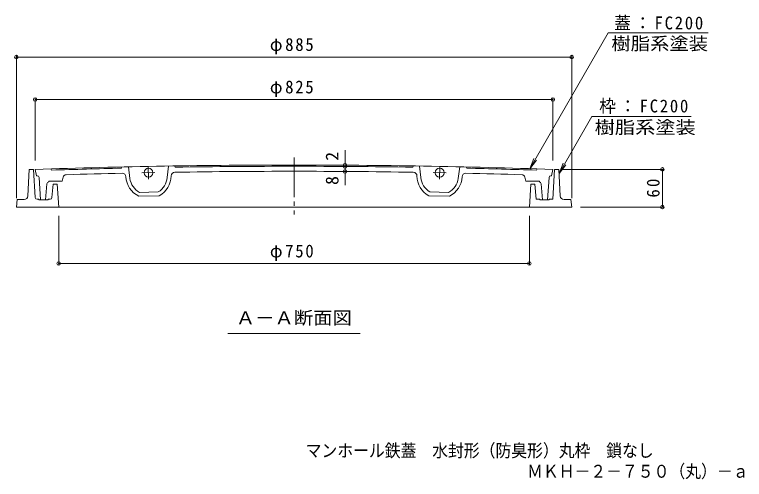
# Model space of a CAD drawing. Units: millimetres, scale not verified. Extents: x -1027 to 1330, y -947 to 944.
# Drawn here: x -959 to 204, y -947 to -207 of the extents above; entities that cross this region are included whole.
import ezdxf
from ezdxf.enums import TextEntityAlignment as Align

# ---------------------------------------------------------------- set-up
doc = ezdxf.new("R2010")
doc.units = ezdxf.units.MM
doc.header["$LTSCALE"] = 7
doc.header["$PDMODE"] = 32
doc.header["$PDSIZE"] = 5.6
doc.linetypes.add('CHAIN2', pattern=[12, 9, -1, 1, -1])
for name, color, linetype, lineweight in [('0-0_通り芯', 3, 'CHAIN2', 9), ('0-1_躯体', 2, 'Continuous', 9), ('0-2_仕上', 3, 'Continuous', 9), ('0-4_その他', 7, 'Continuous', 9), ('0-5_寸法', 7, 'Continuous', 9)]:
    doc.layers.add(name, color=color, linetype=linetype, lineweight=lineweight)
doc.layers.add('F-5_F-5ﾚｲﾔ', color=2, linetype='Continuous')
doc.styles.add('ＭＳ ゴシック', font='')
doc.styles.get('ＭＳ ゴシック').set_extended_font_data('MS Gothic')

msp = doc.modelspace()

# ---------------------------------------------------------------- linework, layer by layer
at = {"layer": '0-0_通り芯'}
for p, q in [((-745.581, -468.746), (-746.028, -447.981)), ((-282.028, -468.746), (-281.581, -447.981)), ((-756.187, -458.587), (-735.422, -458.14)), ((-271.422, -458.587), (-292.187, -458.14))]:
    msp.add_line(p, q, dxfattribs=at)
at = {"layer": '0-1_躯体'}
for p, q in [((-938.008, -495.441), (-935.804, -453.128)), ((-935.804, -453.128), (-928.804, -453.128)), ((-926.276, -497.798), (-928.804, -453.128)), ((-91.804, -453.128), (-98.804, -453.128)), ((-89.601, -495.441), (-91.804, -453.128)), ((-888.804, -513.128), (-891.206, -476.628)), ((-138.805, -513.128), (-136.403, -476.628)), ((-130.159, -476.628), (-136.403, -476.628)), ((-127.837, -500.628), (-130.159, -476.628)), ((-956.304, -513.128), (-954.804, -501.128)), ((-944, -501.128), (-954.804, -501.128)), ((-923.281, -500.628), (-920.443, -500.628)), ((-920.443, -500.628), (-920.443, -501.628)), ((-905.443, -501.628), (-920.443, -501.628)), ((-905.443, -500.628), (-905.443, -501.628)), ((-902.496, -500.628), (-905.443, -500.628)), ((-122.165, -500.628), (-127.837, -500.628)), ((-122.165, -500.628), (-122.165, -501.628)), ((-122.165, -501.628), (-107.165, -501.628)), ((-107.165, -500.628), (-107.165, -501.628)), ((-83.609, -501.128), (-72.804, -501.128)), ((-71.304, -513.128), (-72.804, -501.128)), ((-71.304, -513.128), (-956.304, -513.128))]:
    msp.add_line(p, q, dxfattribs=at)
for points in [[(-107.165, -500.628), (-101.493, -500.628), (-98.804, -453.128)], [(-899.51, -497.917), (-897.45, -476.628), (-891.206, -476.628)]]:
    msp.add_lwpolyline(points, dxfattribs=at)
for centre, radius, start, end in [((-944, -495.128), 6, 270, 357.01855), ((-923.281, -497.628), 3, 183.23991, 270), ((-902.496, -497.628), 3, 270, 354.47246), ((-83.609, -495.128), 6, 182.98145, 270)]:
    msp.add_arc(centre, radius, start, end, dxfattribs=at)
at = {"layer": '0-2_仕上', "linetype": 'CHAIN2'}
msp.add_line((-513.804, -434.364), (-513.804, -525.238), dxfattribs=at)
at = {"layer": '0-2_仕上'}
for p, q in [((-926.302, -453.129), (-924.304, -463.126)), ((-901.304, -452.309), (-900.306, -454.278)), ((-788.013, -449.235), (-788.97, -451.258)), ((-777.804, -449.01), (-775.396, -467.581)), ((-713.804, -447.793), (-715.834, -466.263)), ((-704.034, -447.637), (-702.99, -449.621)), ((-323.575, -447.637), (-324.619, -449.621)), ((-313.805, -447.793), (-311.775, -466.263)), ((-249.805, -449.01), (-252.213, -467.581)), ((-239.595, -449.235), (-238.638, -451.258)), ((-126.305, -452.309), (-127.302, -454.278)), ((-101.306, -453.129), (-103.304, -463.126)), ((-923.122, -463.126), (-924.304, -463.126)), ((-104.486, -463.126), (-103.304, -463.126)), ((-917.897, -501.628), (-920.128, -465.938)), ((-909.679, -501.628), (-907.533, -475.88)), ((-904.804, -471.629), (-883.411, -471.629)), ((-904.804, -471.629), (-904.804, -473.141)), ((-883.411, -471.629), (-881.751, -465.298)), ((-144.198, -471.629), (-145.857, -465.298)), ((-122.804, -471.629), (-144.198, -471.629)), ((-122.804, -471.629), (-122.804, -473.141)), ((-117.93, -501.628), (-120.076, -475.88)), ((-109.711, -501.628), (-107.481, -465.938)), ((-761.363, -495.774), (-728.606, -495.05)), ((-759.982, -489.742), (-730.253, -489.085)), ((-266.246, -495.774), (-299.003, -495.05)), ((-267.627, -489.742), (-297.356, -489.085)), ((-917.897, -501.628), (-909.679, -501.628)), ((-109.711, -501.628), (-117.93, -501.628))]:
    msp.add_line(p, q, dxfattribs=at)
for centre in [(-745.804, -458.363), (-281.805, -458.363)]:
    msp.add_circle(centre, 7, dxfattribs=at)
for centre, radius, start, end in [((-513.799, -12646.153), 12200, 90, 91.93764), ((-513.799, -12646.153), 12198, 91.29263, 91.81578), ((-513.799, -12646.153), 12198, 90, 90.88869), ((-513.81, -12646.153), 12200, 88.06236, 90), ((-513.81, -12646.153), 12198, 89.11131, 90), ((-513.81, -12646.153), 12198, 88.18422, 88.70737), ((-923.122, -466.126), 3, 3.57668, 90), ((-876.915, -466.565), 5, 91.70768, 165.31576), ((-513.799, -12646.153), 12190, 91.28791, 91.70768), ((-787.652, -465.231), 6, 2.54915, 91.28791), ((-745.694, -463.363), 36, 182.54915, 244.19823), ((-745.694, -463.363), 36, 298.33668, 359.63179), ((-703.694, -463.633), 6, 90.89303, 179.63179), ((-513.799, -12646.153), 12190, 90, 90.89303), ((-513.81, -12646.153), 12190, 89.10697, 90), ((-323.914, -463.633), 6, 0.36821, 89.10697), ((-281.915, -463.363), 36, 180.36821, 241.66332), ((-281.915, -463.363), 36, 295.80177, 357.45085), ((-239.957, -465.231), 6, 88.71209, 177.45085), ((-513.81, -12646.153), 12190, 88.29232, 88.71209), ((-150.694, -466.565), 5, 14.68424, 88.29232), ((-104.486, -466.126), 3, 90, 176.42332), ((-904.543, -476.129), 3, 94.98862, 175.23622), ((-745.694, -463.363), 30, 188.08179, 241.55816), ((-745.694, -463.363), 30, 300.97702, 354.45314), ((-281.915, -463.363), 30, 185.54686, 239.02298), ((-281.915, -463.363), 30, 298.44184, 351.91821), ((-123.065, -476.129), 3, 4.76378, 85.01138)]:
    msp.add_arc(centre, radius, start, end, dxfattribs=at)
at = {"layer": '0-4_その他'}
for p, q in [((-956.304, -272.02), (-956.304, -499.128)), ((-956.304, -274.12), (-71.304, -274.12)), ((-71.304, -272.02), (-71.304, -499.128)), ((-926.302, -339.712), (-926.302, -439.129)), ((-926.302, -341.812), (-101.306, -341.812)), ((-101.306, -339.712), (-101.306, -439.129)), ((-432.598, -446.424), (-432.598, -422.461)), ((-434.698, -446.424), (-446.598, -446.424)), ((-434.698, -448.424), (-446.598, -448.424)), ((-432.598, -448.424), (-432.598, -446.424)), ((-432.598, -456.424), (-432.598, -448.424)), ((75.268, -453.128), (-85.243, -453.128)), ((73.168, -513.128), (73.168, -453.128)), ((-434.698, -456.424), (-446.598, -456.424)), ((-432.598, -456.424), (-432.598, -478.37)), ((75.268, -513.128), (-57.304, -513.128)), ((-888.804, -605.254), (-888.804, -527.128)), ((-138.805, -605.254), (-138.805, -527.128)), ((-888.804, -603.154), (-138.805, -603.154))]:
    msp.add_line(p, q, dxfattribs=at)
for p in [(-956.304, -274.12), (-71.304, -274.12), (-926.302, -341.812), (-101.306, -341.812), (-432.598, -446.424), (-432.598, -448.424), (73.168, -453.128), (-432.598, -456.424), (73.168, -513.128), (-888.804, -603.154), (-138.805, -603.154)]:
    msp.add_point(p, dxfattribs=at)
at = {"layer": '0-5_寸法'}
for p, q in [((-13.215, -235.474), (145.915, -235.474)), ((-39.07, -368.815), (-91.469, -459.573)), ((119.26, -368.815), (-39.07, -368.815)), ((-138.267, -452.07), (-127.613, -438.186)), ((-91.469, -459.573), (-84.772, -443.405)), ((-91.469, -459.573), (-80.815, -445.689)), ((-619.154, -714.795), (-408.454, -714.795))]:
    msp.add_line(p, q, dxfattribs=at)
msp.add_lwpolyline([(-13.215, -235.474), (-138.267, -452.07), (-131.57, -435.902)], dxfattribs=at)

# ---------------------------------------------------------------- texts
at = {"layer": '0-4_その他', "color": 2, "style": 'ＭＳ ゴシック'}
for s, p in [('2', (-436.798, -439.27)), ('8', (-436.798, -477.804))]:
    msp.add_text(s, height=20.53, rotation=90, dxfattribs=at).set_placement(p, align=Align.BOTTOM_LEFT)
at = {"layer": '0-4_その他', "color": 2, "char_height": 20.53, "attachment_point": 7, "style": 'ＭＳ ゴシック'}
for s, insert in [('\\T1.21;\\W0.95;φ885', (-552.304, -269.92)), ('\\T1.21;\\W0.95;φ825', (-552.304, -337.612)), ('\\T1.21;\\W0.95;φ750', (-552.304, -598.954))]:
    msp.add_mtext(s, dxfattribs=dict(at, insert=insert))
at = {"layer": '0-4_その他', "color": 2, "insert": (68.968, -498.003), "char_height": 20.53, "attachment_point": 7, "rotation": 90, "style": 'ＭＳ ゴシック'}
msp.add_mtext('\\T1.27;\\W0.95;60', dxfattribs=at)
at = {"layer": '0-5_寸法', "color": 2, "style": 'ＭＳ ゴシック'}
for s, width, p in [('樹脂系塗装', 1.1, (-8.085, -269.074)), ('樹脂系塗装', 1.15, (-34.74, -402.415)), ('Ａ－Ａ断面図', 1.1, (-606.555, -706.031))]:
    msp.add_text(s, height=20.53, dxfattribs=dict(at, width=width)).set_placement(p, align=Align.BOTTOM_LEFT)
at = {"layer": '0-5_寸法', "color": 2, "char_height": 20.53, "attachment_point": 7, "style": 'ＭＳ ゴシック'}
for s, insert in [('\\T1.21;\\W0.95;蓋：FC200', (-3.65, -231.274)), ('\\T1.21;\\W0.95;枠：FC200', (-27.463, -364.615))]:
    msp.add_mtext(s, dxfattribs=dict(at, insert=insert))
at = {"layer": 'F-5_F-5ﾚｲﾔ', "style": 'ＭＳ ゴシック', "width": 0.9}
for s, p in [('マンホール鉄蓋\u3000水封形（防臭形）丸枠\u3000鎖なし', (-495.25, -917.473)), ('ＭＫＨ－２－７５０（丸）－ａ', (-142.45, -950.448))]:
    msp.add_text(s, height=20.53, dxfattribs=at).set_placement(p, align=Align.BOTTOM_LEFT)

doc.saveas('drawing.dxf')
